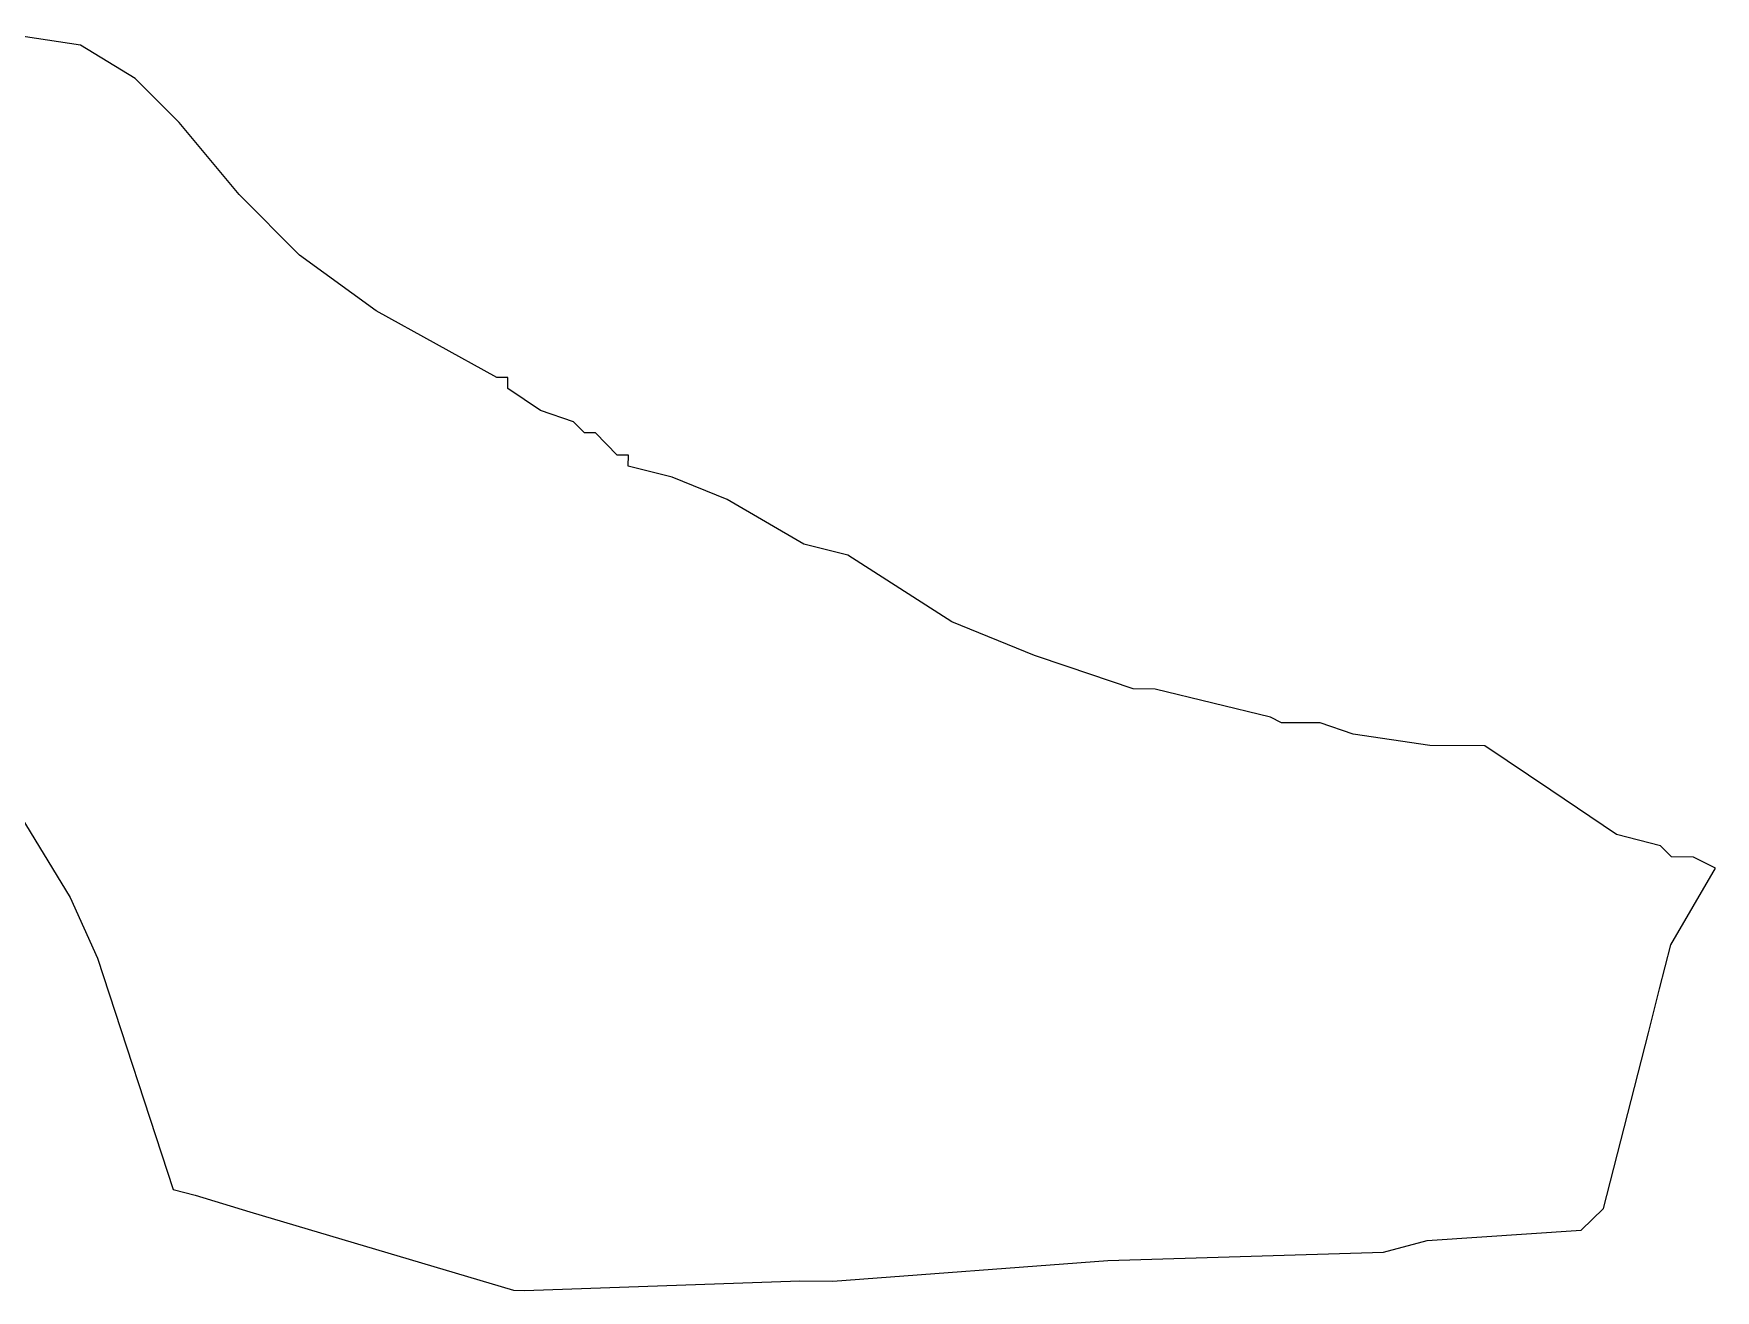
# Model space of a CAD drawing. Header units: metres. Extents: x 315455 to 321429, y 1878559 to 1882108.
# Drawn here: x 318473 to 321429, y 1879819 to 1882029 of the extents above; entities that cross this region are included whole.
import ezdxf

# ---------------------------------------------------------------- set-up
doc = ezdxf.new("R2010")
doc.units = ezdxf.units.M
doc.header["$MEASUREMENT"] = 0
doc.layers.add('VILLAGE BOUNDRY', color=1, linetype='Continuous')

msp = doc.modelspace()

# ---------------------------------------------------------------- linework, layer by layer
at = {"layer": 'VILLAGE BOUNDRY'}
msp.add_lwpolyline([(318413.1, 1880714), (318537.7, 1880510.2), (318585.4, 1880403.6), (318718.5, 1879996.9), (318757.1, 1879986.9), (318853.6, 1879957.4), (319316.8, 1879819.4), (319336.1, 1879819.3), (319819.6, 1879835.9), (319877.7, 1879835.6), (320361.3, 1879871.6), (320845.2, 1879886.4), (320922.1, 1879907), (321193, 1879924.9), (321231.8, 1879963.3), (321311, 1880272.2), (321330.7, 1880349.5), (321350.5, 1880426.7), (321428.6, 1880561.6), (321390, 1880581.1), (321351.3, 1880581.3), (321332.1, 1880600.8), (321254.9, 1880620.6), (321139.3, 1880698.5), (321023.7, 1880776.6), (320927.1, 1880777.1), (320791.9, 1880797.2), (320734, 1880816.9), (320666.3, 1880817.3), (320647, 1880827), (320444.2, 1880876.5), (320405.6, 1880876.8), (320289.8, 1880916), (320231.9, 1880935.7), (320087.2, 1880994.5), (319904.2, 1881111.6), (319826.9, 1881131.3), (319692.1, 1881209.5), (319595.6, 1881248.7), (319518.4, 1881268.5), (319518.5, 1881287.8), (319499.1, 1881287.9), (319460.7, 1881326.8), (319441.4, 1881326.9), (319422.2, 1881346.3), (319364.3, 1881366), (319306.5, 1881405), (319306.6, 1881424.3), (319287.2, 1881424.4), (319075.2, 1881541.6), (318940.4, 1881639.1), (318834.7, 1881746), (318729.1, 1881872.3), (318652.1, 1881950.1), (318555.8, 1882008.6), (318420.6, 1882028.7)], dxfattribs=at)

doc.saveas('drawing.dxf')
